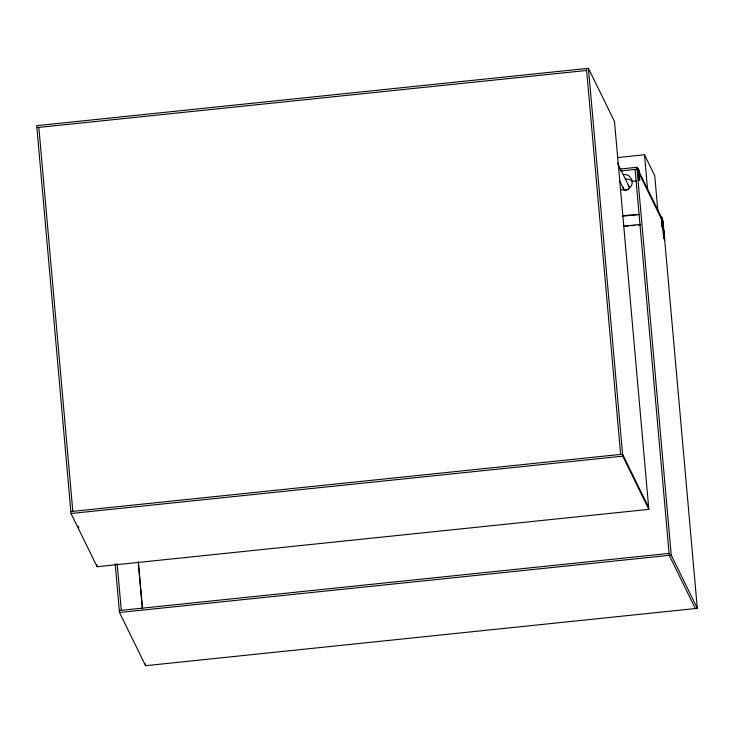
<?xml version="1.0" encoding="UTF-8"?>
<svg xmlns="http://www.w3.org/2000/svg" width="734" height="734" viewBox="0 0 734 734"><rect width="100%" height="100%" fill="white"/><g stroke="black" fill="none" stroke-linecap="round" stroke-linejoin="round"><path stroke-width="1.1" d="M638.314 170.765L638.167 169.554M639.58 179.591L639.433 178.38M661.701 219.026L661.398 217.824L661.683 219.044M662.141 219.007L662.123 220.264M662.114 220.255L662.178 219.071M662.371 226.687L662.077 225.466L663.041 228.696L662.123 226.843L661.187 216.622L662.068 218.42L662.912 228.678M663.059 228.687L662.82 226.641L662.94 227.87M664.701 240.073L663.701 237.788L662.83 229.072M663.83 231.549L663.94 232.733L663.802 231.485M664.472 238.834L664.343 237.596L664.454 238.174M639.553 179.619L638.681 170.16L637.8 168.361L638.626 177.674C640.039 183.858 639.332 177.087 639.305 179.059M639.69 180.353L638.819 169.985L637.938 168.196L638.782 177.665C639.158 178.353 638.231 176.766 639.497 180.454M662.958 227.889L662.206 218.246L661.325 216.457L662.196 226.237M588.439 68.308L36.7 125.661L71.024 513.497L97.09 566.712L648.828 509.359L614.505 121.523L588.439 68.308L622.762 456.153L648.828 509.359M36.874 127.597L586.64 70.455M617.211 157.599L644.489 154.764L654.746 175.701L657.829 210.539M619.808 169.068L636.91 167.288L662.976 220.503L697.3 608.339L145.561 665.692L119.495 612.477L115.192 563.831M620.303 170.976L637.075 169.224L663.141 222.439M638.626 177.674L638.846 177.188L638.956 177.766M621.12 189.491A7.946 7.762 -26.1 0 0 628.992 188.5L630.478 187.069A7.946 7.762 -26.1 0 0 632.176 181.307L636.121 180.903M623.285 215.658L639.268 214.466L622.377 216.218M623.405 226.173L640.488 224.393M624.726 226.43L628.148 226.072M631.561 225.723L634.983 225.366M638.396 225.008L640.672 224.769M662.013 225.934L662.233 225.448L662.352 226.678M663.417 236.77C663.784 234.889 663.701 238.477 663.719 236.678M70.859 511.561L622.588 454.208L648.654 507.423M71.024 513.497L622.762 456.153M119.33 610.541L669.087 553.399M119.495 612.477L671.234 555.133L697.3 608.339M631.625 180.812L631.506 180.692A7.946 7.762 -26.1 0 0 625.689 179.124M662.986 229.054L663.894 230.907M617.542 163.095L628.983 186.454M619.432 180.436L623.405 188.555M695.327 608.541L669.261 555.335L635.103 169.435M77.877 525.883L78.877 527.939M664.444 238.779C663.986 236.192 664.444 239.578 664.215 238.275M638.185 169.563L638.296 170.783M639.442 178.39L639.543 178.958M632.176 181.307L631.69 179.344L629.267 176.132A7.946 7.762 -26.1 0 0 623.46 174.564M662.215 226.393L662.169 225.879M638.828 178.133L638.855 177.692M638.176 170.049C638.158 172.151 637.993 168.343 638.039 170.233M663.729 230.898L664.536 240.064M644.489 154.764L647.571 189.601M636.91 167.288L671.234 555.133M586.466 68.51L620.625 454.419M138.487 563.281L142.524 608.862M138.203 561.767L142.341 608.477M145.396 663.756L145.561 665.692M117.165 563.62L121.293 610.339M96.925 564.776L97.09 566.712M38.838 127.395L72.822 511.359M628.102 185.234A2.982 2.908 -26.1 0 1 628.882 188.693M628.469 189.344A2.982 2.908 -26.1 0 1 627.9 189.877M626.451 190.418A2.982 2.908 -26.1 0 1 623.276 187.051M638.589 170.802L638.892 171.995L638.598 170.765M662.655 226.696L662.784 227.889L662.655 226.696"/></g></svg>
